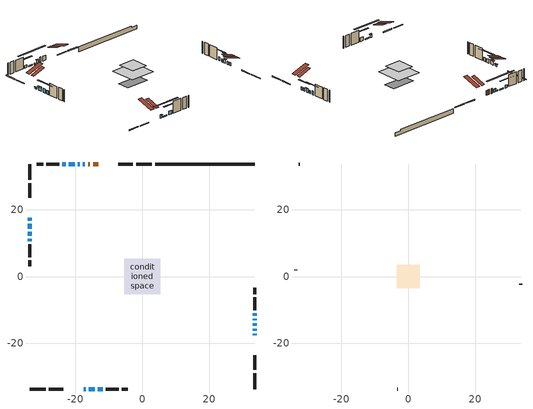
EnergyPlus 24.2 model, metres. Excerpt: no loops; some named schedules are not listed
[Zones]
conditioned space
 floor adiabatic (AdiabaticFloorConstruction): -5.35,-5.35 -5.35,5.35 5.35,5.35 5.35,-5.35 z3.05
 floor foundation (Slab1 construction): -5.03,-2.44 -5.03,2.44 5.03,2.44 5.03,-2.44 z-1.34
 wall outside (RimJoist1 construction): 2.91,33.71 -1.86,33.71 / -33.71,-33.71 -28.94,-33.71 / -33.71,33.71 -33.71,28.94 / 33.71,-33.71 33.71,-28.94 z0.61:0.91
 wall outside (RimJoist2 construction): -2.79,33.71 -7.19,33.71 / -28.01,-33.71 -23.61,-33.71 / -33.71,28.01 -33.71,23.61 / 33.71,-28.01 33.71,-23.61 z0.61:0.91
 wall outside (AdiabaticWallConstruction 1): -13.22,33.71 -14.75,33.71 / -15.67,33.71 -16.25,33.71 z0.61:2.64
 wall outside (AdiabaticWallConstruction): 33.71,-17.58 33.71,-17.18 / 33.71,-16.25 33.71,-15.66 / -17.17,33.71 -17.76,33.71 / -17.58,-33.71 -16.99,-33.71 / 33.71,-13.07 33.71,-12.67 z0.61:1.83; -33.71,17.58 -33.71,16.76 z0.61:1.25; 33.71,-14.74 33.71,-14 z0.61:2.14; -33.71,15.84 -33.71,14.36 z0.61:2.13; -18.69,33.71 -19.28,33.71 / -20.2,33.71 -21.98,33.71 z0.61:1.07; -16.06,-33.71 -14.28,-33.71 z0.61:1.02; 33.71,-11.74 33.71,-11 / -13.36,-33.71 -11.88,-33.71 / -33.71,13.43 -33.71,12.26 / -33.71,11.33 -33.71,10.59 z0.61:2.16; -22.91,33.71 -24,33.71 z0.61:1.68
 wall outside (Wall1 construction): -24.93,33.71 -28.79,33.71 / -10.95,-33.71 -7.1,-33.71 / -33.71,9.67 -33.71,5.81 / 33.71,-10.07 33.71,-6.22 z0.61:5.49
 wall outside (Wall2 construction): -29.72,33.71 -31.6,33.71 / -6.17,-33.71 -4.29,-33.71 / -33.71,4.88 -33.71,3 / 33.71,-5.29 33.71,-3.41 z0.61:5.49
 wall foundation (FoundationWall1 construction): 3.84,33.71,-1.34 3.84,33.71,0.61 30.72,33.71,0.61 30.72,33.71,0.01 33.71,33.71,0.01 33.71,33.71,-1.34
 window (WindowConstruction 11): 33.71,-17.58 33.71,-17.18 z0.61:1.83
 window (WindowConstruction 5): -33.71,17.58 -33.71,16.76 z0.61:1.24
 window (WindowConstruction 6): 33.71,-16.25 33.71,-15.66 z0.61:1.83
 window (WindowConstruction 7): 33.71,-14.73 33.71,-14 z0.61:2.13
 window (WindowConstruction 8): -17.17,33.71 -17.76,33.71 z0.61:1.83
 window (WindowConstruction 9): -17.58,-33.71 -16.99,-33.71 z0.61:1.83
 window (WindowConstruction 10): -33.71,15.84 -33.71,14.36 z0.61:2.13
 window (WindowConstruction 13): -18.69,33.71 -19.27,33.71 z0.61:1.07
 window (WindowConstruction 14): -20.2,33.71 -21.98,33.71 z0.61:1.07
 window (WindowConstruction 12): 33.71,-13.07 33.71,-12.67 z0.61:1.83
 window (WindowConstruction 15): -16.06,-33.71 -14.29,-33.71 z0.61:1.02
 window (WindowConstruction): 33.71,-11.74 33.71,-11 z0.61:2.16
 window (WindowConstruction 1): -22.91,33.71 -24,33.71 z0.61:1.68
 window (WindowConstruction 2): -13.36,-33.71 -11.88,-33.71 z0.61:2.16
 window (WindowConstruction 3): -33.71,13.43 -33.71,12.26 z0.61:2.16
 window (WindowConstruction 4): -33.71,11.33 -33.71,10.6 z0.61:2.16
 door (Door): -13.22,33.71 -14.75,33.71 z0.61:2.64
 door (Door 1): -15.68,33.71 -16.25,33.71 z0.61:2.64
 ceiling adiabatic (AdiabaticFloorConstruction): 5.35,-5.35 5.35,5.35 -5.35,5.35 -5.35,-5.35 z3.05
 roof outside (Roof2 construction): -12.29,33.71,5.49 -12.29,28.18,7.33 -10.84,28.18,7.33 -10.84,33.71,5.49; -18.51,-33.71,5.49 -18.51,-28.18,7.33 -19.96,-28.18,7.33 -19.96,-33.71,5.49; -33.71,18.51,5.49 -28.18,18.51,7.33 -28.18,19.96,7.33 -33.71,19.96,5.49; 33.71,-18.51,5.49 28.18,-18.51,7.33 28.18,-19.96,7.33 33.71,-19.96,5.49
attic - vented
 floor to conditioned space (Floor1 construction Reversed): -3.48,-3.48 -3.48,3.48 3.48,3.48 3.48,-3.48 z5.49
 wall outside (Wall3 construction): -32.53,33.71 -32.78,33.71 / -3.36,-33.71 -3.11,-33.71 / -33.71,2.07 -33.71,1.82 / 33.71,-2.48 33.71,-2.23 z0.61:5.49
 roof outside (Roof1 construction): -9.91,33.71,5.49 -9.91,26.93,7.75 -8.12,26.93,7.75 -8.12,33.71,5.49; -20.89,-33.71,5.49 -20.89,-26.93,7.75 -22.68,-26.93,7.75 -22.68,-33.71,5.49; -33.71,20.89,5.49 -26.93,20.89,7.75 -26.93,22.68,7.75 -33.71,22.68,5.49; 33.71,-20.89,5.49 26.93,-20.89,7.75 26.93,-22.68,7.75 33.71,-22.68,5.49
shading: -33.71,16.56 -33.71,17.78 -34.12,17.78 -34.12,16.56 z1.45; 33.71,-12.99 33.71,-18.92 34.12,-18.92 34.12,-12.99 z4.5; 33.71,-13.8 33.71,-14.94 34.12,-14.94 34.12,-13.8 z2.34; -17.96,33.71 -16.97,33.71 -16.97,34.12 -17.96,34.12 z2.03; -16.79,-33.71 -17.78,-33.71 -17.78,-34.12 -16.79,-34.12 z2.03; -33.71,14.16 -33.71,16.04 -34.12,16.04 -34.12,14.16 z2.34; -24.68,33.71 -13.28,33.71 -13.28,34.12 -24.68,34.12 z6.48; -27.39,33.71 -14.79,33.71 -14.79,34.12 -27.39,34.12 z6.48; -8.88,-33.71 -21.47,-33.71 -21.47,-34.12 -8.88,-34.12 z6.43; 33.71,-8.33 33.71,-14.41 34.12,-14.41 34.12,-8.33 z4.83; -26.67,33.71 -20.24,33.71 -20.24,34.12 -26.67,34.12 z4.35; -9.21,-33.71 -16.03,-33.71 -16.03,-34.12 -9.21,-34.12 z4.83; -33.71,9.59 -33.71,16.1 -34.12,16.1 -34.12,9.59 z4.83; -33.71,7.93 -33.71,14 -34.12,14 -34.12,7.93 z4.83
[Building]
Building 1: Terrain=Suburbs
[Site:Location]
Thunder Bay AP_ON: Latitude {deg}=48.37; Longitude {deg}=-89.32; Time Zone {hr}=-5; Elevation {m}=199; Keep Site Location Information=Yes
[Site:GroundTemperature:Shallow]
-2.12691, -4.55874, -4.75348, -3.59946, 1.0333, 5.64449, 9.64214, 12.1745, 12.3897, 10.33, 6.43429, 1.96456
[Site:WaterMainsTemperature]
Calculation Method=Schedule; Temperature Schedule=mains temperature schedule
[Material] Roughness=Rough; Thermal Absorptance=0.9
Name | Thickness {m} | Conductivity {W/m-K} | Density {kg/m3} | Specific Heat {J/kg-K} | Solar Absorptance | Visible Absorptance
asphalt or fiberglass shingles | 0.00635 | 0.162714 | 1121.4 | 1465.45 | 0.4 | 0.4
ceiling stud and cavity | 0.1397 | 0.0945616 | 65.682 | 1177.47 | 0.7 | 0.7
concrete 4.0 in. | 0.1016 | 1.803125 | 2242.8 | 837.4 | 0.7 | 0.7
concrete 8.0 in. | 0.2032 | 1.803125 | 2242.8 | 837.4 | 0.7 | 0.7
door material | 0.04445 | 0.188738 | 512.64 | 1214.23 | 0.7 | 0.7
door material 1 | 0.04445 | 0.053851 | 512.64 | 1214.23 | 0.7 | 0.7
exterior vertical ins | 0.0451399 | 0.029427 | 32.04 | 1214.23 | 0.7 | 0.7
floor covering | 0.0127 | 0.0433444 | 54.468 | 1339.84 | 0.6 | 0.6
floor rigid ins; wall rigid ins | 0.512978 | 0.029427 | 32.04 | 1214.23 | 0.7 | 0.7
floor stud and cavity | 0.1397 | 1.75129 | 37.0049 | 1207.88 | 0.7 | 0.7
furniture material conditioned space 1 | 0.1524 | 0.115458 | 640.8 | 1214.23 | 0.6 | 0.6
gypsum board | 0.0127 | 0.160291 | 801 | 837.4 | 0.6 | 0.6
gypsum board 1 | 0.0127 | 0.160291 | 801 | 837.4 | 0.7 | 0.7
osb sheathing 0.5 in. | 0.0127 | 0.115458 | 512.64 | 1214.23 | 0.7 | 0.7
osb sheathing 0.75 in. | 0.01905 | 0.115458 | 512.64 | 1214.23 | 0.7 | 0.7
osb sheathing 2.0 in. | 0.0508 | 0.115458 | 512.64 | 1214.23 | 0.7 | 0.7
rim joist rigid ins | 0.051816 | 0.029427 | 32.04 | 1214.23 | 0.7 | 0.7
rim joist stud and cavity | 0.0508 | 0.033998 | 125.044 | 1163.47 | 0.6 | 0.6
rim joist stud and cavity 1 | 0.0508 | 0.268173 | 125.044 | 1163.47 | 0.6 | 0.6
roof stud and cavity | 0.2032 | 0.138239 | 78.34581 | 1123.46 | 0.7 | 0.7
wall stud and cavity | 0.1397 | 0.0831639 | 139.0536 | 1170.24 | 0.7 | 0.7
wall stud and cavity 1 | 0.1397 | 0.0927935 | 139.0536 | 1170.24 | 0.7 | 0.7
wall stud and cavity 2 | 0.0889 | 6.1454 | 50.32683 | 1063.81 | 0.6 | 0.6
wall stud and cavity 3 | 0.0889 | 0.380278 | 52.3479 | 1209.89 | 0.7 | 0.7
wall stud and cavity 4 | 0.0889 | 0.391764 | 83.0341 | 1211.67 | 0.7 | 0.7
wood siding | 0.0254 | 0.102417 | 544.68 | 1172.36 | 0.4 | 0.4
wood siding 1 | 0.00254 | 0.102417 | 544.68 | 1172.36 | 0.4 | 0.4
wood siding 2; wood siding 3; wood siding 4 | 0.0254 | 0.102417 | 544.68 | 1172.36 | 0.7 | 0.7
[WindowMaterial:SimpleGlazingSystem]
Name | U-Factor {W/m2-K} | Solar Heat Gain Coefficient
WindowMaterial | 4.21762 | 0.59
WindowMaterial 1 | 4.98699 | 0.66
WindowMaterial 10 | 5.01481 | 0.62
WindowMaterial 11 | 5.178336 | 0.65
WindowMaterial 12 | 5.08635 | 0.63
WindowMaterial 2 | 3.30573 | 0.65
WindowMaterial 3 | 1.944715 | 0.58
WindowMaterial 4 | 1.91803 | 0.6
WindowMaterial 5 | 5.34981 | 0.68
WindowMaterial 6 | 2.14969 | 0.46
WindowMaterial 7 | 2.080987 | 0.5
WindowMaterial 8 | 4.32323 | 0.65
WindowMaterial 9 | 6.779532 | 0.73
[Construction]
AdiabaticFloorConstruction: floor stud and cavity, floor rigid ins, osb sheathing 0.75 in., floor covering
AdiabaticWallConstruction: wood siding 3, wall rigid ins, wall stud and cavity 3, gypsum board
AdiabaticWallConstruction 1: wood siding 4, wall rigid ins, wall stud and cavity 3, gypsum board
Door: door material
Door 1: door material 1
Floor1 construction Reversed: gypsum board, ceiling stud and cavity
FoundationWall1 construction: concrete 8.0 in., gypsum board 1
furniture construction conditioned space 1: furniture material conditioned space 1
PartitionWallConstruction: gypsum board, wall stud and cavity 4, gypsum board
RimJoist1 construction: wood siding 2, osb sheathing 2.0 in., rim joist stud and cavity
RimJoist2 construction: wood siding 2, rim joist rigid ins, osb sheathing 2.0 in., rim joist stud and cavity 1
Roof1 construction: asphalt or fiberglass shingles
Roof2 construction: asphalt or fiberglass shingles, osb sheathing 0.75 in., roof stud and cavity, gypsum board
Slab1 construction: concrete 4.0 in.
Wall1 construction: wood siding, osb sheathing 0.5 in., wall stud and cavity, gypsum board
Wall2 construction: wood siding, osb sheathing 0.5 in., wall stud and cavity 1, gypsum board
Wall3 construction: wood siding 1, wall stud and cavity 2
WindowConstruction: WindowMaterial
WindowConstruction 1: WindowMaterial 1
WindowConstruction 10; WindowConstruction 7: WindowMaterial 7
WindowConstruction 11: WindowMaterial 8
WindowConstruction 12: WindowMaterial 9
WindowConstruction 13: WindowMaterial 10
WindowConstruction 14: WindowMaterial 11
WindowConstruction 15: WindowMaterial 12
WindowConstruction 2: WindowMaterial 2
WindowConstruction 3: WindowMaterial 3
WindowConstruction 4: WindowMaterial 4
WindowConstruction 5: WindowMaterial 5
WindowConstruction 6; WindowConstruction 8; WindowConstruction 9: WindowMaterial 6
[Zone] Multiplier=1; Part of Total Floor Area=Yes
Name | Volume {m3}
attic - vented | 17.7467
conditioned space | 403.6
[Space]
Name | Zone | Volume {m3}
attic - vented 1 | attic - vented | 17.7467
conditioned space 1 | conditioned space | 403.6
[ZoneInfiltration:EffectiveLeakageArea]
infil attic - vented 1: Zone or Space=attic - vented 1; Schedule=Always On Discrete; Effective Air Leakage Area {cm2}=1760; Stack Coefficient=0.000496191; Wind Coefficient=1.50503e-05
[ZoneMixing]
whole house fan mix: Zone or Space=attic - vented; Schedule=Always On Continuous; Design Flow Rate Calculation Method=Flow/Zone; Design Flow Rate {m3/s}=0; Source Zone or Space=conditioned space
[SurfaceProperty:ExposedFoundationPerimeter]
Slab1: Exposed Perimeter Calculation Method=TotalExposedPerimeter; Total Exposed Perimeter {m}=29.871
[InternalMass] Zone or ZoneList=conditioned space; Space or SpaceList=conditioned space 1
Name | Construction | Surface Area {m2}
furniture mass conditioned space 1 | furniture construction conditioned space 1 | 65.4402
partition wall mass | PartitionWallConstruction | 163.6
[Lights]
interior lighting: Zone or ZoneList or Space or SpaceList=conditioned space 1; Schedule=interior lighting schedule; Design Level Calculation Method=LightingLevel; Lighting Level {W}=343.2; Return Air Fraction=0; Fraction Radiant=0.6; Fraction Visible=0.2; Fraction Replaceable=1
[People]
occupants: Zone or ZoneList or Space or SpaceList=conditioned space 1; Number of People Schedule=occupants schedule; Number of People Calculation Method=People; Number of People=3; Fraction Radiant=0.314171; Sensible Heat Fraction=0.56303; Activity Level Schedule=occupants activity schedule; Carbon Dioxide Generation Rate {m3/s-W}=0; Enable ASHRAE 55 Comfort Warnings=No; Mean Radiant Temperature Calculation Type=EnclosureAveraged
[ElectricEquipment] Zone or ZoneList or Space or SpaceList=conditioned space 1; Design Level Calculation Method=EquipmentLevel
Name | Schedule | Design Level {W} | Fraction Latent | Fraction Radiant | Fraction Lost
clothes dryer | clothes dryer schedule | 140.772 | 0.015 | 0.081 | 0.85
clothes washer | clothes washer schedule | 32.1985 | 0.03 | 0.162 | 0.7
cooking range | cooking range schedule | 215.147 | 0.08 | 0.432 | 0.2
dishwasher | dishwasher schedule | 66.8632 | 0.3 | 0.18 | 0.4
fridge | fridge schedule | 72.9452 | 0 | 0.6 | 0
mech vent bath fan 0 | mech vent bath fan 0 schedule | 50.2 | 0 | 0 | 1
mech vent house fan | mech vent house fan schedule | 0 | 0 | 0 | 1
mech vent house fan cfis | mech vent house fan cfis schedule | 0 | 0 | 0 | 0
misc plug loads | misc plug loads schedule | 494.7 | 0.045 | 0.513 | 0.1
whole house fan | Always On Discrete | 0 | 0 | 0 | 1
[OtherEquipment] Zone or ZoneList or Space or SpaceList=conditioned space 1; Design Level Calculation Method=EquipmentLevel
Name | Fuel Type | Schedule | Design Level {W} | Fraction Latent | Fraction Radiant | Fraction Lost
clothes dryer 1 | Electricity | clothes dryer schedule | 0 | 0.015 | 0.081 | 0.85
cooking range 1 | Electricity | cooking range schedule | 0 | 0.08 | 0.432 | 0.2
general water use latent | None | general water use schedule | 62.594 | 1 | 0 | 0
general water use sensible | None | general water use schedule | -61.6891 | 0 | 0.6 | 0
mech vent house fan latent load | None | Always On Discrete | 0 | 1 | 0 | 0
mech vent house fan sensible load | None | Always On Discrete | 0 | 0 | 0 | 0
water heater energy adjustment1 | NaturalGas | Always On Discrete | 0.01 | 0 | 0 | 1
[ZoneInfiltration:DesignFlowRate] Zone or ZoneList or Space or SpaceList=conditioned space 1; Schedule=Always On Discrete; Design Flow Rate Calculation Method=Flow/Zone; Design Flow Rate {m3/s}=0
infil flow; natural vent flow; whole house fan flow
[Foundation:Kiva]
Foundation Kiva 1: Initial Indoor Air Temperature {C}=18; Wall Height Above Grade {m}=0.609996; Wall Depth Below Slab {m}=0.2032; Custom Block Material Name 1=exterior vertical ins; Custom Block Depth 1 {m}=1.94999; Custom Block X Position 1 {m}=0.2159; Custom Block Z Position 1 {m}=0
[Foundation:Kiva:Settings]
Soil Conductivity {W/m-K}=0.849921; Soil Density {kg/m3}=1842.3; Soil Specific Heat {J/kg-K}=418.7; Ground Solar Absorptivity=0.9; Ground Thermal Absorptivity=0.9; Ground Surface Roughness {m}=0.03; Far-Field Width {m}=40; Deep-Ground Boundary Condition=ZeroFlux; Deep-Ground Depth {m}=40; Minimum Cell Dimension {m}=0.2; Maximum Cell Growth Coefficient=3; Simulation Timestep=Timestep
[Exterior:Lights]
exterior lighting: Schedule=exterior lighting schedule; Design Level {W}=75.6
[Schedule:Constant]
Name | Hourly Value
Always On Continuous; mech vent house fan schedule; mech vent house fan cfis schedule; Always On Discrete | 1
occupants activity schedule | 117.228
fridge schedule | 0
[Schedule:Week:Daily]
interior lighting schedule Week Rule - Jan1-Jan27: interior lighting schedule day, interior lighting schedule day, interior lighting schedule day, interior lighting schedule day, interior lighting schedule day, interior lighting schedule day, interior lighting schedule day, interior lighting schedule default day, interior lighting schedule default day, interior lighting schedule default day, interior lighting schedule default day, interior lighting schedule default day
interior lighting schedule Week Rule - Jan28-Feb3: interior lighting schedule day, interior lighting schedule day, interior lighting schedule day, interior lighting schedule day, interior lighting schedule day 1, interior lighting schedule day 1, interior lighting schedule day 1, interior lighting schedule default day, interior lighting schedule default day, interior lighting schedule default day, interior lighting schedule default day, interior lighting schedule default day
interior lighting schedule Week Rule - Feb4-Feb24: interior lighting schedule day 1, interior lighting schedule day 1, interior lighting schedule day 1, interior lighting schedule day 1, interior lighting schedule day 1, interior lighting schedule day 1, interior lighting schedule day 1, interior lighting schedule default day, interior lighting schedule default day, interior lighting schedule default day, interior lighting schedule default day, interior lighting schedule default day
interior lighting schedule Week Rule - Feb25-Mar3: interior lighting schedule day 1, interior lighting schedule day 1, interior lighting schedule day 1, interior lighting schedule day 1, interior lighting schedule day 2, interior lighting schedule day 2, interior lighting schedule day 2, interior lighting schedule default day, interior lighting schedule default day, interior lighting schedule default day, interior lighting schedule default day, interior lighting schedule default day
interior lighting schedule Week Rule - Mar4-Mar31: interior lighting schedule day 2, interior lighting schedule day 2, interior lighting schedule day 2, interior lighting schedule day 2, interior lighting schedule day 2, interior lighting schedule day 2, interior lighting schedule day 2, interior lighting schedule default day, interior lighting schedule default day, interior lighting schedule default day, interior lighting schedule default day, interior lighting schedule default day
interior lighting schedule Week Rule - Apr1-Apr28: interior lighting schedule day 3, interior lighting schedule day 3, interior lighting schedule day 3, interior lighting schedule day 3, interior lighting schedule day 3, interior lighting schedule day 3, interior lighting schedule day 3, interior lighting schedule default day, interior lighting schedule default day, interior lighting schedule default day, interior lighting schedule default day, interior lighting schedule default day
interior lighting schedule Week Rule - Apr29-May5: interior lighting schedule day 3, interior lighting schedule day 3, interior lighting schedule day 4, interior lighting schedule day 4, interior lighting schedule day 4, interior lighting schedule day 4, interior lighting schedule day 4, interior lighting schedule default day, interior lighting schedule default day, interior lighting schedule default day, interior lighting schedule default day, interior lighting schedule default day
interior lighting schedule Week Rule - May6-May26: interior lighting schedule day 4, interior lighting schedule day 4, interior lighting schedule day 4, interior lighting schedule day 4, interior lighting schedule day 4, interior lighting schedule day 4, interior lighting schedule day 4, interior lighting schedule default day, interior lighting schedule default day, interior lighting schedule default day, interior lighting schedule default day, interior lighting schedule default day
interior lighting schedule Week Rule - May27-Jun2: interior lighting schedule day 4, interior lighting schedule day 4, interior lighting schedule day 4, interior lighting schedule day 4, interior lighting schedule day 4, interior lighting schedule day 5, interior lighting schedule day 5, interior lighting schedule default day, interior lighting schedule default day, interior lighting schedule default day, interior lighting schedule default day, interior lighting schedule default day
interior lighting schedule Week Rule - Jun3-Jun30: interior lighting schedule day 5, interior lighting schedule day 5, interior lighting schedule day 5, interior lighting schedule day 5, interior lighting schedule day 5, interior lighting schedule day 5, interior lighting schedule day 5, interior lighting schedule default day, interior lighting schedule default day, interior lighting schedule default day, interior lighting schedule default day, interior lighting schedule default day
interior lighting schedule Week Rule - Jul1-Jul28: interior lighting schedule day 6, interior lighting schedule day 6, interior lighting schedule day 6, interior lighting schedule day 6, interior lighting schedule day 6, interior lighting schedule day 6, interior lighting schedule day 6, interior lighting schedule default day, interior lighting schedule default day, interior lighting schedule default day, interior lighting schedule default day, interior lighting schedule default day
interior lighting schedule Week Rule - Jul29-Aug4: interior lighting schedule day 6, interior lighting schedule day 6, interior lighting schedule day 6, interior lighting schedule day 7, interior lighting schedule day 7, interior lighting schedule day 7, interior lighting schedule day 7, interior lighting schedule default day, interior lighting schedule default day, interior lighting schedule default day, interior lighting schedule default day, interior lighting schedule default day
interior lighting schedule Week Rule - Aug5-Aug25: interior lighting schedule day 7, interior lighting schedule day 7, interior lighting schedule day 7, interior lighting schedule day 7, interior lighting schedule day 7, interior lighting schedule day 7, interior lighting schedule day 7, interior lighting schedule default day, interior lighting schedule default day, interior lighting schedule default day, interior lighting schedule default day, interior lighting schedule default day
interior lighting schedule Week Rule - Aug26-Sep1: interior lighting schedule day 7, interior lighting schedule day 7, interior lighting schedule day 7, interior lighting schedule day 7, interior lighting schedule day 7, interior lighting schedule day 7, interior lighting schedule day 8, interior lighting schedule default day, interior lighting schedule default day, interior lighting schedule default day, interior lighting schedule default day, interior lighting schedule default day
interior lighting schedule Week Rule - Sep2-Sep29: interior lighting schedule day 8, interior lighting schedule day 8, interior lighting schedule day 8, interior lighting schedule day 8, interior lighting schedule day 8, interior lighting schedule day 8, interior lighting schedule day 8, interior lighting schedule default day, interior lighting schedule default day, interior lighting schedule default day, interior lighting schedule default day, interior lighting schedule default day
interior lighting schedule Week Rule - Sep30-Oct6: interior lighting schedule day 8, interior lighting schedule day 9, interior lighting schedule day 9, interior lighting schedule day 9, interior lighting schedule day 9, interior lighting schedule day 9, interior lighting schedule day 9, interior lighting schedule default day, interior lighting schedule default day, interior lighting schedule default day, interior lighting schedule default day, interior lighting schedule default day
interior lighting schedule Week Rule - Oct7-Oct27: interior lighting schedule day 9, interior lighting schedule day 9, interior lighting schedule day 9, interior lighting schedule day 9, interior lighting schedule day 9, interior lighting schedule day 9, interior lighting schedule day 9, interior lighting schedule default day, interior lighting schedule default day, interior lighting schedule default day, interior lighting schedule default day, interior lighting schedule default day
interior lighting schedule Week Rule - Oct28-Nov3: interior lighting schedule day 9, interior lighting schedule day 9, interior lighting schedule day 9, interior lighting schedule day 9, interior lighting schedule day 10, interior lighting schedule day 10, interior lighting schedule day 10, interior lighting schedule default day, interior lighting schedule default day, interior lighting schedule default day, interior lighting schedule default day, interior lighting schedule default day
interior lighting schedule Week Rule - Nov4-Nov24: interior lighting schedule day 10, interior lighting schedule day 10, interior lighting schedule day 10, interior lighting schedule day 10, interior lighting schedule day 10, interior lighting schedule day 10, interior lighting schedule day 10, interior lighting schedule default day, interior lighting schedule default day, interior lighting schedule default day, interior lighting schedule default day, interior lighting schedule default day
interior lighting schedule Week Rule - Nov25-Dec1: interior lighting schedule day 10, interior lighting schedule day 10, interior lighting schedule day 10, interior lighting schedule day 10, interior lighting schedule day 10, interior lighting schedule day 10, interior lighting schedule day 11, interior lighting schedule default day, interior lighting schedule default day, interior lighting schedule default day, interior lighting schedule default day, interior lighting schedule default day
interior lighting schedule Week Rule - Dec2-Dec31: interior lighting schedule day 11, interior lighting schedule day 11, interior lighting schedule day 11, interior lighting schedule day 11, interior lighting schedule day 11, interior lighting schedule day 11, interior lighting schedule day 11, interior lighting schedule default day, interior lighting schedule default day, interior lighting schedule default day, interior lighting schedule default day, interior lighting schedule default day
occupants schedule Week Rule - Jan1-Dec31: occupants schedule day, occupants schedule day, occupants schedule day, occupants schedule day, occupants schedule day, occupants schedule day, occupants schedule day, occupants schedule default day, occupants schedule default day, occupants schedule default day, occupants schedule default day, occupants schedule default day
clothes dryer schedule Week Rule - Jan1-Dec31: clothes dryer schedule day, clothes dryer schedule day, clothes dryer schedule day, clothes dryer schedule day, clothes dryer schedule day, clothes dryer schedule day, clothes dryer schedule day, clothes dryer schedule default day, clothes dryer schedule default day, clothes dryer schedule default day, clothes dryer schedule default day, clothes dryer schedule default day
clothes washer schedule Week Rule - Jan1-Dec31: clothes washer schedule day, clothes washer schedule day, clothes washer schedule day, clothes washer schedule day, clothes washer schedule day, clothes washer schedule day, clothes washer schedule day, clothes washer schedule default day, clothes washer schedule default day, clothes washer schedule default day, clothes washer schedule default day, clothes washer schedule default day
cooking range schedule Week Rule - Jan1-Dec31: cooking range schedule day, cooking range schedule day, cooking range schedule day, cooking range schedule day, cooking range schedule day, cooking range schedule day, cooking range schedule day, cooking range schedule default day, cooking range schedule default day, cooking range schedule default day, cooking range schedule default day, cooking range schedule default day
dishwasher schedule Week Rule - Jan1-Dec31: dishwasher schedule day, dishwasher schedule day, dishwasher schedule day, dishwasher schedule day, dishwasher schedule day, dishwasher schedule day, dishwasher schedule day, dishwasher schedule default day, dishwasher schedule default day, dishwasher schedule default day, dishwasher schedule default day, dishwasher schedule default day
mech vent bath fan 0 schedule Week Rule - Jan1-Dec31: mech vent bath fan 0 schedule day, mech vent bath fan 0 schedule day, mech vent bath fan 0 schedule day, mech vent bath fan 0 schedule day, mech vent bath fan 0 schedule day, mech vent bath fan 0 schedule day, mech vent bath fan 0 schedule day, mech vent bath fan 0 schedule default day, mech vent bath fan 0 schedule default day, mech vent bath fan 0 schedule default day, mech vent bath fan 0 schedule default day, mech vent bath fan 0 schedule default day
misc plug loads schedule Week Rule - Jan1-Dec31: misc plug loads schedule day, misc plug loads schedule day, misc plug loads schedule day, misc plug loads schedule day, misc plug loads schedule day, misc plug loads schedule day, misc plug loads schedule day, misc plug loads schedule default day, misc plug loads schedule default day, misc plug loads schedule default day, misc plug loads schedule default day, misc plug loads schedule default day
general water use schedule Week Rule - Jan1-Dec31: general water use schedule day, general water use schedule day, general water use schedule day, general water use schedule day, general water use schedule day, general water use schedule day, general water use schedule day, general water use schedule default day, general water use schedule default day, general water use schedule default day, general water use schedule default day, general water use schedule default day
exterior lighting schedule Week Rule - Jan1-Jan27: exterior lighting schedule day, exterior lighting schedule day, exterior lighting schedule day, exterior lighting schedule day, exterior lighting schedule day, exterior lighting schedule day, exterior lighting schedule day, exterior lighting schedule default day, exterior lighting schedule default day, exterior lighting schedule default day, exterior lighting schedule default day, exterior lighting schedule default day
exterior lighting schedule Week Rule - Jan28-Feb3: exterior lighting schedule day, exterior lighting schedule day, exterior lighting schedule day, exterior lighting schedule day, exterior lighting schedule day 1, exterior lighting schedule day 1, exterior lighting schedule day 1, exterior lighting schedule default day, exterior lighting schedule default day, exterior lighting schedule default day, exterior lighting schedule default day, exterior lighting schedule default day
exterior lighting schedule Week Rule - Feb4-Feb24: exterior lighting schedule day 1, exterior lighting schedule day 1, exterior lighting schedule day 1, exterior lighting schedule day 1, exterior lighting schedule day 1, exterior lighting schedule day 1, exterior lighting schedule day 1, exterior lighting schedule default day, exterior lighting schedule default day, exterior lighting schedule default day, exterior lighting schedule default day, exterior lighting schedule default day
exterior lighting schedule Week Rule - Feb25-Mar3: exterior lighting schedule day 1, exterior lighting schedule day 1, exterior lighting schedule day 1, exterior lighting schedule day 1, exterior lighting schedule day 2, exterior lighting schedule day 2, exterior lighting schedule day 2, exterior lighting schedule default day, exterior lighting schedule default day, exterior lighting schedule default day, exterior lighting schedule default day, exterior lighting schedule default day
exterior lighting schedule Week Rule - Mar4-Mar31: exterior lighting schedule day 2, exterior lighting schedule day 2, exterior lighting schedule day 2, exterior lighting schedule day 2, exterior lighting schedule day 2, exterior lighting schedule day 2, exterior lighting schedule day 2, exterior lighting schedule default day, exterior lighting schedule default day, exterior lighting schedule default day, exterior lighting schedule default day, exterior lighting schedule default day
exterior lighting schedule Week Rule - Apr1-Apr28: exterior lighting schedule day 3, exterior lighting schedule day 3, exterior lighting schedule day 3, exterior lighting schedule day 3, exterior lighting schedule day 3, exterior lighting schedule day 3, exterior lighting schedule day 3, exterior lighting schedule default day, exterior lighting schedule default day, exterior lighting schedule default day, exterior lighting schedule default day, exterior lighting schedule default day
exterior lighting schedule Week Rule - Apr29-May5: exterior lighting schedule day 3, exterior lighting schedule day 3, exterior lighting schedule day 4, exterior lighting schedule day 4, exterior lighting schedule day 4, exterior lighting schedule day 4, exterior lighting schedule day 4, exterior lighting schedule default day, exterior lighting schedule default day, exterior lighting schedule default day, exterior lighting schedule default day, exterior lighting schedule default day
exterior lighting schedule Week Rule - May6-May26: exterior lighting schedule day 4, exterior lighting schedule day 4, exterior lighting schedule day 4, exterior lighting schedule day 4, exterior lighting schedule day 4, exterior lighting schedule day 4, exterior lighting schedule day 4, exterior lighting schedule default day, exterior lighting schedule default day, exterior lighting schedule default day, exterior lighting schedule default day, exterior lighting schedule default day
exterior lighting schedule Week Rule - May27-Jun2: exterior lighting schedule day 4, exterior lighting schedule day 4, exterior lighting schedule day 4, exterior lighting schedule day 4, exterior lighting schedule day 4, exterior lighting schedule day 5, exterior lighting schedule day 5, exterior lighting schedule default day, exterior lighting schedule default day, exterior lighting schedule default day, exterior lighting schedule default day, exterior lighting schedule default day
exterior lighting schedule Week Rule - Jun3-Jun30: exterior lighting schedule day 5, exterior lighting schedule day 5, exterior lighting schedule day 5, exterior lighting schedule day 5, exterior lighting schedule day 5, exterior lighting schedule day 5, exterior lighting schedule day 5, exterior lighting schedule default day, exterior lighting schedule default day, exterior lighting schedule default day, exterior lighting schedule default day, exterior lighting schedule default day
exterior lighting schedule Week Rule - Jul1-Jul28: exterior lighting schedule day 6, exterior lighting schedule day 6, exterior lighting schedule day 6, exterior lighting schedule day 6, exterior lighting schedule day 6, exterior lighting schedule day 6, exterior lighting schedule day 6, exterior lighting schedule default day, exterior lighting schedule default day, exterior lighting schedule default day, exterior lighting schedule default day, exterior lighting schedule default day
exterior lighting schedule Week Rule - Jul29-Aug4: exterior lighting schedule day 6, exterior lighting schedule day 6, exterior lighting schedule day 6, exterior lighting schedule day 7, exterior lighting schedule day 7, exterior lighting schedule day 7, exterior lighting schedule day 7, exterior lighting schedule default day, exterior lighting schedule default day, exterior lighting schedule default day, exterior lighting schedule default day, exterior lighting schedule default day
exterior lighting schedule Week Rule - Aug5-Aug25: exterior lighting schedule day 7, exterior lighting schedule day 7, exterior lighting schedule day 7, exterior lighting schedule day 7, exterior lighting schedule day 7, exterior lighting schedule day 7, exterior lighting schedule day 7, exterior lighting schedule default day, exterior lighting schedule default day, exterior lighting schedule default day, exterior lighting schedule default day, exterior lighting schedule default day
exterior lighting schedule Week Rule - Aug26-Sep1: exterior lighting schedule day 7, exterior lighting schedule day 7, exterior lighting schedule day 7, exterior lighting schedule day 7, exterior lighting schedule day 7, exterior lighting schedule day 7, exterior lighting schedule day 8, exterior lighting schedule default day, exterior lighting schedule default day, exterior lighting schedule default day, exterior lighting schedule default day, exterior lighting schedule default day
exterior lighting schedule Week Rule - Sep2-Sep29: exterior lighting schedule day 8, exterior lighting schedule day 8, exterior lighting schedule day 8, exterior lighting schedule day 8, exterior lighting schedule day 8, exterior lighting schedule day 8, exterior lighting schedule day 8, exterior lighting schedule default day, exterior lighting schedule default day, exterior lighting schedule default day, exterior lighting schedule default day, exterior lighting schedule default day
[Schedule:Year]
interior lighting schedule: interior lighting schedule Week Rule - Jan1-Jan27, 1, 1, 1, 27, interior lighting schedule Week Rule - Jan28-Feb3, 1, 28, 2, 3, interior lighting schedule Week Rule - Feb4-Feb24, 2, 4, 2, 24, interior lighting schedule Week Rule - Feb25-Mar3, 2, 25, 3, 3, interior lighting schedule Week Rule - Mar4-Mar31, 3, 4, 3, 31, interior lighting schedule Week Rule - Apr1-Apr28, 4, 1, 4, 28, interior lighting schedule Week Rule - Apr29-May5, 4, 29, 5, 5, interior lighting schedule Week Rule - May6-May26, 5, 6, 5, 26, interior lighting schedule Week Rule - May27-Jun2, 5, 27, 6, 2, interior lighting schedule Week Rule - Jun3-Jun30, 6, 3, 6, 30, interior lighting schedule Week Rule - Jul1-Jul28, 7, 1, 7, 28, interior lighting schedule Week Rule - Jul29-Aug4, 7, 29, 8, 4, interior lighting schedule Week Rule - Aug5-Aug25, 8, 5, 8, 25, interior lighting schedule Week Rule - Aug26-Sep1, 8, 26, 9, 1, interior lighting schedule Week Rule - Sep2-Sep29, 9, 2, 9, 29, interior lighting schedule Week Rule - Sep30-Oct6, 9, 30, 10, 6, interior lighting schedule Week Rule - Oct7-Oct27, 10, 7, 10, 27, interior lighting schedule Week Rule - Oct28-Nov3, 10, 28, 11, 3, interior lighting schedule Week Rule - Nov4-Nov24, 11, 4, 11, 24, interior lighting schedule Week Rule - Nov25-Dec1, 11, 25, 12, 1, interior lighting schedule Week Rule - Dec2-Dec31, 12, 2, 12, 31
occupants schedule: occupants schedule Week Rule - Jan1-Dec31, 1, 1, 12, 31
clothes dryer schedule: clothes dryer schedule Week Rule - Jan1-Dec31, 1, 1, 12, 31
clothes washer schedule: clothes washer schedule Week Rule - Jan1-Dec31, 1, 1, 12, 31
cooking range schedule: cooking range schedule Week Rule - Jan1-Dec31, 1, 1, 12, 31
dishwasher schedule: dishwasher schedule Week Rule - Jan1-Dec31, 1, 1, 12, 31
mech vent bath fan 0 schedule: mech vent bath fan 0 schedule Week Rule - Jan1-Dec31, 1, 1, 12, 31
misc plug loads schedule: misc plug loads schedule Week Rule - Jan1-Dec31, 1, 1, 12, 31
general water use schedule: general water use schedule Week Rule - Jan1-Dec31, 1, 1, 12, 31
exterior lighting schedule: exterior lighting schedule Week Rule - Jan1-Jan27, 1, 1, 1, 27, exterior lighting schedule Week Rule - Jan28-Feb3, 1, 28, 2, 3, exterior lighting schedule Week Rule - Feb4-Feb24, 2, 4, 2, 24, exterior lighting schedule Week Rule - Feb25-Mar3, 2, 25, 3, 3, exterior lighting schedule Week Rule - Mar4-Mar31, 3, 4, 3, 31, exterior lighting schedule Week Rule - Apr1-Apr28, 4, 1, 4, 28, exterior lighting schedule Week Rule - Apr29-May5, 4, 29, 5, 5, exterior lighting schedule Week Rule - May6-May26, 5, 6, 5, 26, exterior lighting schedule Week Rule - May27-Jun2, 5, 27, 6, 2, exterior lighting schedule Week Rule - Jun3-Jun30, 6, 3, 6, 30, exterior lighting schedule Week Rule - Jul1-Jul28, 7, 1, 7, 28, exterior lighting schedule Week Rule - Jul29-Aug4, 7, 29, 8, 4, exterior lighting schedule Week Rule - Aug5-Aug25, 8, 5, 8, 25, exterior lighting schedule Week Rule - Aug26-Sep1, 8, 26, 9, 1, exterior lighting schedule Week Rule - Sep2-Sep29, 9, 2, 9, 29, exterior lighting schedule Week Rule - Sep30-Oct6, 9, 30, 10, 6, exterior lighting schedule Week Rule - Oct7-Oct27, 10, 7, 10, 27, exterior lighting schedule Week Rule - Oct28-Nov3, 10, 28, 11, 3, exterior lighting schedule Week Rule - Nov4-Nov24, 11, 4, 11, 24, exterior lighting schedule Week Rule - Nov25-Dec1, 11, 25, 12, 1, exterior lighting schedule Week Rule - Dec2-Dec31, 12, 2, 12, 31
[Schedule:Compact]
mains temperature schedule: Through: 01/01, For: AllDays, Until: 24:00, 3.73278, Through: 01/02, For: AllDays, Until: 24:00, 3.65722, Through: 01/03, For: AllDays, Until: 24:00, 3.58222, Through: 01/04, For: AllDays, Until: 24:00, 3.50833, Through: 01/05, For: AllDays, Until: 24:00, 3.43611, Through: 01/06, For: AllDays, Until: 24:00, 3.36444, Through: 01/07, For: AllDays, Until: 24:00, 3.29389, Through: 01/08, For: AllDays, Until: 24:00, 3.22444, Through: 01/09, For: AllDays, Until: 24:00, 3.15611, Through: 01/10, For: AllDays, Until: 24:00, 3.08889, Through: 01/11, For: AllDays, Until: 24:00, 3.02278, Through: 01/12, For: AllDays, Until: 24:00, 2.95778, Through: 01/13, For: AllDays, Until: 24:00, 2.89389, Through: 01/14, For: AllDays, Until: 24:00, 2.83167, Through: 01/15, For: AllDays, Until: 24:00, 2.77, Through: 01/16, For: AllDays, Until: 24:00, 2.71, Through: 01/17, For: AllDays, Until: 24:00, 2.65167, Through: 01/18, For: AllDays, Until: 24:00, 2.59389, Through: 01/19, For: AllDays, Until: 24:00, 2.53778, Through: 01/20, For: AllDays, Until: 24:00, 2.48333, Through: 01/21, For: AllDays, Until: 24:00, 2.42944, Through: 01/22, For: AllDays, Until: 24:00, 2.37722, Through: 01/23, For: AllDays, Until: 24:00, 2.32667, Through: 01/24, For: AllDays, Until: 24:00, 2.27722, Through: 01/25, For: AllDays, Until: 24:00, 2.22944, Through: 01/26, For: AllDays, Until: 24:00, 2.18278, Through: 01/27, For: AllDays, Until: 24:00, 2.13778, Through: 01/28, For: AllDays, Until: 24:00, 2.09389, Through: 01/29, For: AllDays, Until: 24:00, 2.05167, Through: 01/30, For: AllDays, Until: 24:00, 2.01056, Through: 01/31, For: AllDays, Until: 24:00, 1.97167, Through: 02/01, For: AllDays, Until: 24:00, 1.93333, Through: 02/02, For: AllDays, Until: 24:00, 1.89722, Through: 02/03, For: AllDays, Until: 24:00, 1.86222, Through: 02/04, For: AllDays, Until: 24:00, 1.82889, Through: 02/05, For: AllDays, Until: 24:00, 1.79722, Through: 02/06, For: AllDays, Until: 24:00, 1.76722, Through: 02/07, For: AllDays, Until: 24:00, 1.73833, Through: 02/08, For: AllDays, Until: 24:00, 1.71111, Through: 02/09, For: AllDays, Until: 24:00, 1.68556, Through: 02/10, For: AllDays, Until: 24:00, 1.66167, Through: 02/11, For: AllDays, Until: 24:00, 1.63889, Through: 02/12, For: AllDays, Until: 24:00, 1.61833, Through: 02/13, For: AllDays, Until: 24:00, 1.59889, Through: 02/14, For: AllDays, Until: 24:00, 1.58111, Through: 02/15, For: AllDays, Until: 24:00, 1.565, Through: 02/16, For: AllDays, Until: 24:00, 1.55056, Through: 02/17, For: AllDays, Until: 24:00, 1.53778, Through: 02/18, For: AllDays, Until: 24:00, 1.52667, Through: 02/19, For: AllDays, Until: 24:00, 1.51722, Through: 02/20, For: AllDays, Until: 24:00, 1.50889, Through: 02/21, For: AllDays, Until: 24:00, 1.50278, Through: 02/22, For: AllDays, Until: 24:00, 1.49778, Through: 02/23, For: AllDays, Until: 24:00, 1.495, Through: 02/24, For: AllDays, Until: 24:00, 1.49333, Through: 02/25, For: AllDays, Until: 24:00, 1.49333, Through: 02/26, For: AllDays, Until: 24:00, 1.495, Through: 02/27, For: AllDays, Until: 24:00, 1.49833, Through: 02/28, For: AllDays, Until: 24:00, 1.50389, Through: 03/01, For: AllDays, Until: 24:00, 1.51, Through: 03/02, For: AllDays, Until: 24:00, 1.51833, Through: 03/03, For: AllDays, Until: 24:00, 1.52833, Through: 03/04, For: AllDays, Until: 24:00, 1.54, Through: 03/05, For: AllDays, Until: 24:00, 1.55333, Through: 03/06, For: AllDays, Until: 24:00, 1.56778, Through: 03/07, For: AllDays, Until: 24:00, 1.58389, Through: 03/08, For: AllDays, Until: 24:00, 1.60222, Through: 03/09, For: AllDays, Until: 24:00, 1.62167, Through: 03/10, For: AllDays, Until: 24:00, 1.64278, Through: 03/11, For: AllDays, Until: 24:00, 1.66556, Through: 03/12, For: AllDays, Until: 24:00, 1.68944, Through: 03/13, For: AllDays, Until: 24:00, 1.71556, Through: 03/14, For: AllDays, Until: 24:00, 1.74278, Through: 03/15, For: AllDays, Until: 24:00, 1.77222, Through: 03/16, For: AllDays, Until: 24:00, 1.80222, Through: 03/17, For: AllDays, Until: 24:00, 1.83444, Through: 03/18, For: AllDays, Until: 24:00, 1.86833, Through: 03/19, For: AllDays, Until: 24:00, 1.90333, Through: 03/20, For: AllDays, Until: 24:00, 1.94, Through: 03/21, For: AllDays, Until: 24:00, 1.97778, Through: 03/22, For: AllDays, Until: 24:00, 2.01778, Through: 03/23, For: AllDays, Until: 24:00, 2.05833, Through: 03/24, For: AllDays, Until: 24:00, 2.10111, Through: 03/25, For: AllDays, Until: 24:00, 2.145, Through: 03/26, For: AllDays, Until: 24:00, 2.19056, Through: 03/27, For: AllDays, Until: 24:00, 2.23722, Through: 03/28, For: AllDays, Until: 24:00, 2.28556, Through: 03/29, For: AllDays, Until: 24:00, 2.335, Through: 03/30, For: AllDays, Until: 24:00, 2.38611, Through: 03/31, For: AllDays, Until: 24:00, 2.43833, Through: 04/01, For: AllDays, Until: 24:00, 2.49222, Through: 04/02, For: AllDays, Until: 24:00, 2.54722, Through: 04/03, For: AllDays, Until: 24:00, 2.60389, Through: 04/04, For: AllDays, Until: 24:00, 2.66111, Through: 04/05, For: AllDays, Until: 24:00, 2.72056, Through: 04/06, For: AllDays, Until: 24:00, 2.78056, Through: 04/07, For: AllDays, Until: 24:00, 2.84222, Through: 04/08, For: AllDays, Until: 24:00, 2.90444, Through: 04/09, For: AllDays, Until: 24:00, 2.96833, Through: 04/10, For: AllDays, Until: 24:00, 3.03389, Through: 04/11, For: AllDays, Until: 24:00, 3.1, Through: 04/12, For: AllDays, Until: 24:00, 3.16722, Through: 04/13, For: AllDays, Until: 24:00, 3.23611, Through: 04/14, For: AllDays, Until: 24:00, 3.30556, Through: 04/15, For: AllDays, Until: 24:00, 3.37611, Through: 04/16, For: AllDays, Until: 24:00, 3.44833, Through: 04/17, For: AllDays, Until: 24:00, 3.52111, Through: 04/18, For: AllDays, Until: 24:00, 3.595, Through: 04/19, For: AllDays, Until: 24:00, 3.67, Through: 04/20, For: AllDays, Until: 24:00, 3.74556, Through: 04/21, For: AllDays, Until: 24:00, 3.82278, Through: 04/22, For: AllDays, Until: 24:00, 3.90056, Through: 04/23, For: AllDays, Until: 24:00, 3.97889, Through: 04/24, For: AllDays, Until: 24:00, 4.05889, Through: 04/25, For: AllDays, Until: 24:00, 4.13889, Through: 04/26, For: AllDays, Until: 24:00, 4.22056, Through: 04/27, For: AllDays, Until: 24:00, 4.30278, Through: 04/28, For: AllDays, Until: 24:00, 4.38556, Through: 04/29, For: AllDays, Until: 24:00, 4.46889, Through: 04/30, For: AllDays, Until: 24:00, 4.55333, Through: 05/01, For: AllDays, Until: 24:00, 4.63889, Through: 05/02, For: AllDays, Until: 24:00, 4.72444, Through: 05/03, For: AllDays, Until: 24:00, 4.81111, Through: 05/04, For: AllDays, Until: 24:00, 4.89833, Through: 05/05, For: AllDays, Until: 24:00, 4.98611, Through: 05/06, For: AllDays, Until: 24:00, 5.07444, Through: 05/07, For: AllDays, Until: 24:00, 5.16333, Through: 05/08, For: AllDays, Until: 24:00, 5.25278, Through: 05/09, For: AllDays, Until: 24:00, 5.34278, Through: 05/10, For: AllDays, Until: 24:00, 5.43333, Through: 05/11, For: AllDays, Until: 24:00, 5.52444, Through: 05/12, For: AllDays, Until: 24:00, 5.61611, Through: 05/13, For: AllDays, Until: 24:00, 5.70778, Through: 05/14, For: AllDays, Until: 24:00, 5.8, Through: 05/15, For: AllDays, Until: 24:00, 5.89222, Through: 05/16, For: AllDays, Until: 24:00, 5.98556, Through: 05/17, For: AllDays, Until: 24:00, 6.07833, Through: 05/18, For: AllDays, Until: 24:00, 6.17167, Through: 05/19, For: AllDays, Until: 24:00, 6.26556, Through: 05/20, For: AllDays, Until: 24:00, 6.35944, Through: 05/21, For: AllDays, Until: 24:00, 6.45333, Through: 05/22, For: AllDays, Until: 24:00, 6.54778, Through: 05/23, For: AllDays, Until: 24:00, 6.64222, Through: 05/24, For: AllDays, Until: 24:00, 6.73667, Through: 05/25, For: AllDays, Until: 24:00, 6.83111, Through: 05/26, For: AllDays, Until: 24:00, 6.92556, Through: 05/27, For: AllDays, Until: 24:00, 7.02056, Through: 05/28, For: AllDays, Until: 24:00, 7.115, Through: 05/29, For: AllDays, Until: 24:00, 7.20944, Through: 05/30, For: AllDays, Until: 24:00, 7.30389, Through: 05/31, For: AllDays, Until: 24:00, 7.39833, Through: 06/01, For: AllDays, Until: 24:00, 7.49278, Through: 06/02, For: AllDays, Until: 24:00, 7.58667, Through: 06/03, For: AllDays, Until: 24:00, 7.68111, Through: 06/04, For: AllDays, Until: 24:00, 7.77444, Through: 06/05, For: AllDays, Until: 24:00, 7.86833, Through: 06/06, For: AllDays, Until: 24:00, 7.96167, Through: 06/07, For: AllDays, Until: 24:00, 8.05444, Through: 06/08, For: AllDays, Until: 24:00, 8.14722, Through: 06/09, For: AllDays, Until: 24:00, 8.23944, Through: 06/10, For: AllDays, Until: 24:00, 8.33167, Through: 06/11, For: AllDays, Until: 24:00, 8.42278, Through: 06/12, For: AllDays, Until: 24:00, 8.51389, Through: 06/13, For: AllDays, Until: 24:00, 8.605, Through: 06/14, For: AllDays, Until: 24:00, 8.695, Through: 06/15, For: AllDays, Until: 24:00, 8.78444, Through: 06/16, For: AllDays, Until: 24:00, 8.87389, Through: 06/17, For: AllDays, Until: 24:00, 8.96278, Through: 06/18, For: AllDays, Until: 24:00, 9.05056, Through: 06/19, For: AllDays, Until: 24:00, 9.13778, Through: 06/20, For: AllDays, Until: 24:00, 9.225, Through: 06/21, For: AllDays, Until: 24:00, 9.31111, Through: 06/22, For: AllDays, Until: 24:00, 9.39611, Through: 06/23, For: AllDays, Until: 24:00, 9.48111, Through: 06/24, For: AllDays, Until: 24:00, 9.565, Through: 06/25, For: AllDays, Until: 24:00, 9.64833, Through: 06/26, For: AllDays, Until: 24:00, 9.73056, Through: 06/27, For: AllDays, Until: 24:00, 9.81222, Through: 06/28, For: AllDays, Until: 24:00, 9.89333, Through: 06/29, For: AllDays, Until: 24:00, 9.97333, Through: 06/30, For: AllDays, Until: 24:00, 10.0522, Through: 07/01, For: AllDays, Until: 24:00, 10.13, Through: 07/02, For: AllDays, Until: 24:00, 10.2072, Through: 07/03, For: AllDays, Until: 24:00, 10.2839, Through: 07/04, For: AllDays, Until: 24:00, 10.3589, Through: 07/05, For: AllDays, Until: 24:00, 10.4333, Through: 07/06, For: AllDays, Until: 24:00, 10.5067, Through: 07/07, For: AllDays, Until: 24:00, 10.5789, Through: 07/08, For: AllDays, Until: 24:00, 10.65, Through: 07/09, For: AllDays, Until: 24:00, 10.72, Through: 07/10, For: AllDays, Until: 24:00, 10.7889, Through: 07/11, For: AllDays, Until: 24:00, 10.8567, Through: 07/12, For: AllDays, Until: 24:00, 10.9239, Through: 07/13, For: AllDays, Until: 24:00, 10.9889, Through: 07/14, For: AllDays, Until: 24:00, 11.0533, Through: 07/15, For: AllDays, Until: 24:00, 11.1167, Through: 07/16, For: AllDays, Until: 24:00, 11.1789, Through: 07/17, For: AllDays, Until: 24:00, 11.2394, Through: 07/18, For: AllDays, Until: 24:00, 11.2989, Through: 07/19, For: AllDays, Until: 24:00, 11.3567, Through: 07/20, For: AllDays, Until: 24:00, 11.4139, Through: 07/21, For: AllDays, Until: 24:00, 11.4694, Through: 07/22, For: AllDays, Until: 24:00, 11.5233, Through: 07/23, For: AllDays, Until: 24:00, 11.5767, Through: 07/24, For: AllDays, Until: 24:00, 11.6278, Through: 07/25, For: AllDays, Until: 24:00, 11.6783, Through: 07/26, For: AllDays, Until: 24:00, 11.7272, Through: 07/27, For: AllDays, Until: 24:00, 11.7744, Through: 07/28, For: AllDays, Until: 24:00, 11.8206, Through: 07/29, For: AllDays, Until: 24:00, 11.865, Through: 07/30, For: AllDays, Until: 24:00, 11.9078, Through: 07/31, For: AllDays, Until: 24:00, 11.9494, Through: 08/01, For: AllDays, Until: 24:00, 11.9894, Through: 08/02, For: AllDays, Until: 24:00, 12.0283, Through: 08/03, For: AllDays, Until: 24:00, 12.0656, Through: 08/04, For: AllDays, Until: 24:00, 12.1011, Through: 08/05, For: AllDays, Until: 24:00, 12.1356, Through: 08/06, For: AllDays, Until: 24:00, 12.1678, Through: 08/07, For: AllDays, Until: 24:00, 12.1994, Through: 08/08, For: AllDays, Until: 24:00, 12.2289, Through: 08/09, For: AllDays, Until: 24:00, 12.2567, Through: 08/10, For: AllDays, Until: 24:00, 12.2833, Through: 08/11, For: AllDays, Until: 24:00, 12.3083, Through: 08/12, For: AllDays, Until: 24:00, 12.3317, Through: 08/13, For: AllDays, Until: 24:00, 12.3533, Through: 08/14, For: AllDays, Until: 24:00, 12.3733, Through: 08/15, For: AllDays, Until: 24:00, 12.3917, Through: 08/16, For: AllDays, Until: 24:00, 12.4089, Through: 08/17, For: AllDays, Until: 24:00, 12.4244, Through: 08/18, For: AllDays, Until: 24:00, 12.4378, Through: 08/19, For: AllDays, Until: 24:00, 12.45, Through: 08/20, For: AllDays, Until: 24:00, 12.4606, Through: 08/21, For: AllDays, Until: 24:00, 12.4694, Through: 08/22, For: AllDays, Until: 24:00, 12.4767, Through: 08/23, For: AllDays, Until: 24:00, 12.4822, Through: 08/24, For: AllDays, Until: 24:00, 12.4867, Through: 08/25, For: AllDays, Until: 24:00, 12.4889, Through: 08/26, For: AllDays, Until: 24:00, 12.4894, Through: 08/27, For: AllDays, Until: 24:00, 12.4889, Through: 08/28, For: AllDays, Until: 24:00, 12.4861, Through: 08/29, For: AllDays, Until: 24:00, 12.4822, Through: 08/30, For: AllDays, Until: 24:00, 12.4761, Through: 08/31, For: AllDays, Until: 24:00, 12.4689, Through: 09/01, For: AllDays, Until: 24:00, 12.46, Through: 09/02, For: AllDays, Until: 24:00, 12.4494, Through: 09/03, For: AllDays, Until: 24:00, 12.4372, Through: 09/04, For: AllDays, Until: 24:00, 12.4233, Through: 09/05, For: AllDays, Until: 24:00, 12.4078, Through: 09/06, For: AllDays, Until: 24:00, 12.3911, Through: 09/07, For: AllDays, Until: 24:00, 12.3722, Through: 09/08, For: AllDays, Until: 24:00, 12.3522, Through: 09/09, For: AllDays, Until: 24:00, 12.33, Through: 09/10, For: AllDays, Until: 24:00, 12.3067, Through: 09/11, For: AllDays, Until: 24:00, 12.2817, Through: 09/12, For: AllDays, Until: 24:00, 12.255, Through: 09/13, For: AllDays, Until: 24:00, 12.2272, Through: 09/14, For: AllDays, Until: 24:00, 12.1972, Through: 09/15, For: AllDays, Until: 24:00, 12.1661, Through: 09/16, For: AllDays, Until: 24:00, 12.1333, Through: 09/17, For: AllDays, Until: 24:00, 12.0994, Through: 09/18, For: AllDays, Until: 24:00, 12.0633, Through: 09/19, For: AllDays, Until: 24:00, 12.0261, Through: 09/20, For: AllDays, Until: 24:00, 11.9872, Through: 09/21, For: AllDays, Until: 24:00, 11.9472, Through: 09/22, For: AllDays, Until: 24:00, 11.9056, Through: 09/23, For: AllDays, Until: 24:00, 11.8622, Through: 09/24, For: AllDays, Until: 24:00, 11.8178, Through: 09/25, For: AllDays, Until: 24:00, 11.7717, Through: 09/26, For: AllDays, Until: 24:00, 11.7244, Through: 09/27, For: AllDays, Until: 24:00, 11.6756, Through: 09/28, For: AllDays, Until: 24:00, 11.625, Through: 09/29, For: AllDays, Until: 24:00, 11.5733, Through: 09/30, For: AllDays, Until: 24:00, 11.5206, Through: 10/01, For: AllDays, Until: 24:00, 11.4661, Through: 10/02, For: AllDays, Until: 24:00, 11.4106, Through: 10/03, For: AllDays, Until: 24:00, 11.3539, Through: 10/04, For: AllDays, Until: 24:00, 11.2956, Through: 10/05, For: AllDays, Until: 24:00, 11.2361, Through: 10/06, For: AllDays, Until: 24:00, 11.175, Through: 10/07, For: AllDays, Until: 24:00, 11.1133, Through: 10/08, For: AllDays, Until: 24:00, 11.05, Through: 10/09, For: AllDays, Until: 24:00, 10.9856, Through: 10/10, For: AllDays, Until: 24:00, 10.92, Through: 10/11, For: AllDays, Until: 24:00, 10.8528, Through: 10/12, For: AllDays, Until: 24:00, 10.785, Through: 10/13, For: AllDays, Until: 24:00, 10.7161, Through: 10/14, For: AllDays, Until: 24:00, 10.6461, Through: 10/15, For: AllDays, Until: 24:00, 10.5744, Through: 10/16, For: AllDays, Until: 24:00, 10.5022, Through: 10/17, For: AllDays, Until: 24:00, 10.4289, Through: 10/18, For: AllDays, Until: 24:00, 10.355, Through: 10/19, For: AllDays, Until: 24:00, 10.2794, Through: 10/20, For: AllDays, Until: 24:00, 10.2033, Through: 10/21, For: AllDays, Until: 24:00, 10.1256, Through: 10/22, For: AllDays, Until: 24:00, 10.0478, Through: 10/23, For: AllDays, Until: 24:00, 9.96833, Through: 10/24, For: AllDays, Until: 24:00, 9.88833, Through: 10/25, For: AllDays, Until: 24:00, 9.80778, Through: 10/26, For: AllDays, Until: 24:00, 9.72611, Through: 10/27, For: AllDays, Until: 24:00, 9.64333, Through: 10/28, For: AllDays, Until: 24:00, 9.56, Through: 10/29, For: AllDays, Until: 24:00, 9.47611, Through: 10/30, For: AllDays, Until: 24:00, 9.39167, Through: 10/31, For: AllDays, Until: 24:00, 9.30611, Through: 11/01, For: AllDays, Until: 24:00, 9.22, Through: 11/02, For: AllDays, Until: 24:00, 9.13278, Through: 11/03, For: AllDays, Until: 24:00, 9.04556, Through: 11/04, For: AllDays, Until: 24:00, 8.95722, Through: 11/05, For: AllDays, Until: 24:00, 8.86889, Through: 11/06, For: AllDays, Until: 24:00, 8.77944, Through: 11/07, For: AllDays, Until: 24:00, 8.69, Through: 11/08, For: AllDays, Until: 24:00, 8.59944, Through: 11/09, For: AllDays, Until: 24:00, 8.50889, Through: 11/10, For: AllDays, Until: 24:00, 8.41778, Through: 11/11, For: AllDays, Until: 24:00, 8.32611, Through: 11/12, For: AllDays, Until: 24:00, 8.23389, Through: 11/13, For: AllDays, Until: 24:00, 8.14167, Through: 11/14, For: AllDays, Until: 24:00, 8.04889, Through: 11/15, For: AllDays, Until: 24:00, 7.95611, Through: 11/16, For: AllDays, Until: 24:00, 7.86278, Through: 11/17, For: AllDays, Until: 24:00, 7.76944, Through: 11/18, For: AllDays, Until: 24:00, 7.67556, Through: 11/19, For: AllDays, Until: 24:00, 7.58167, Through: 11/20, For: AllDays, Until: 24:00, 7.48722, Through: 11/21, For: AllDays, Until: 24:00, 7.39333, Through: 11/22, For: AllDays, Until: 24:00, 7.29889, Through: 11/23, For: AllDays, Until: 24:00, 7.20389, Through: 11/24, For: AllDays, Until: 24:00, 7.10944, Through: 11/25, For: AllDays, Until: 24:00, 7.015, Through: 11/26, For: AllDays, Until: 24:00, 6.92056, Through: 11/27, For: AllDays, Until: 24:00, 6.82556, Through: 11/28, For: AllDays, Until: 24:00, 6.73111, Through: 11/29, For: AllDays, Until: 24:00, 6.63667, Through: 11/30, For: AllDays, Until: 24:00, 6.54222, Through: 12/01, For: AllDays, Until: 24:00, 6.44833, Through: 12/02, For: AllDays, Until: 24:00, 6.35389, Through: 12/03, For: AllDays, Until: 24:00, 6.26, Through: 12/04, For: AllDays, Until: 24:00, 6.16667, Through: 12/05, For: AllDays, Until: 24:00, 6.07333, Through: 12/06, For: AllDays, Until: 24:00, 5.98, Through: 12/07, For: AllDays, Until: 24:00, 5.88722, Through: 12/08, For: AllDays, Until: 24:00, 5.79444, Through: 12/09, For: AllDays, Until: 24:00, 5.70222, Through: 12/10, For: AllDays, Until: 24:00, 5.61056, Through: 12/11, For: AllDays, Until: 24:00, 5.51944, Through: 12/12, For: AllDays, Until: 24:00, 5.42833, Through: 12/13, For: AllDays, Until: 24:00, 5.33778, Through: 12/14, For: AllDays, Until: 24:00, 5.24778, Through: 12/15, For: AllDays, Until: 24:00, 5.15833, Through: 12/16, For: AllDays, Until: 24:00, 5.06944, Through: 12/17, For: AllDays, Until: 24:00, 4.98111, Through: 12/18, For: AllDays, Until: 24:00, 4.89333, Through: 12/19, For: AllDays, Until: 24:00, 4.80611, Through: 12/20, For: AllDays, Until: 24:00, 4.71944, Through: 12/21, For: AllDays, Until: 24:00, 4.63389, Through: 12/22, For: AllDays, Until: 24:00, 4.54889, Through: 12/23, For: AllDays, Until: 24:00, 4.46444, Through: 12/24, For: AllDays, Until: 24:00, 4.38056, Through: 12/25, For: AllDays, Until: 24:00, 4.29778, Through: 12/26, For: AllDays, Until: 24:00, 4.21556, Through: 12/27, For: AllDays, Until: 24:00, 4.13444, Through: 12/28, For: AllDays, Until: 24:00, 4.05389, Through: 12/29, For: AllDays, Until: 24:00, 3.97444, Through: 12/30, For: AllDays, Until: 24:00, 3.89556, Through: 12/31, For: AllDays, Until: 24:00, 3.81833
